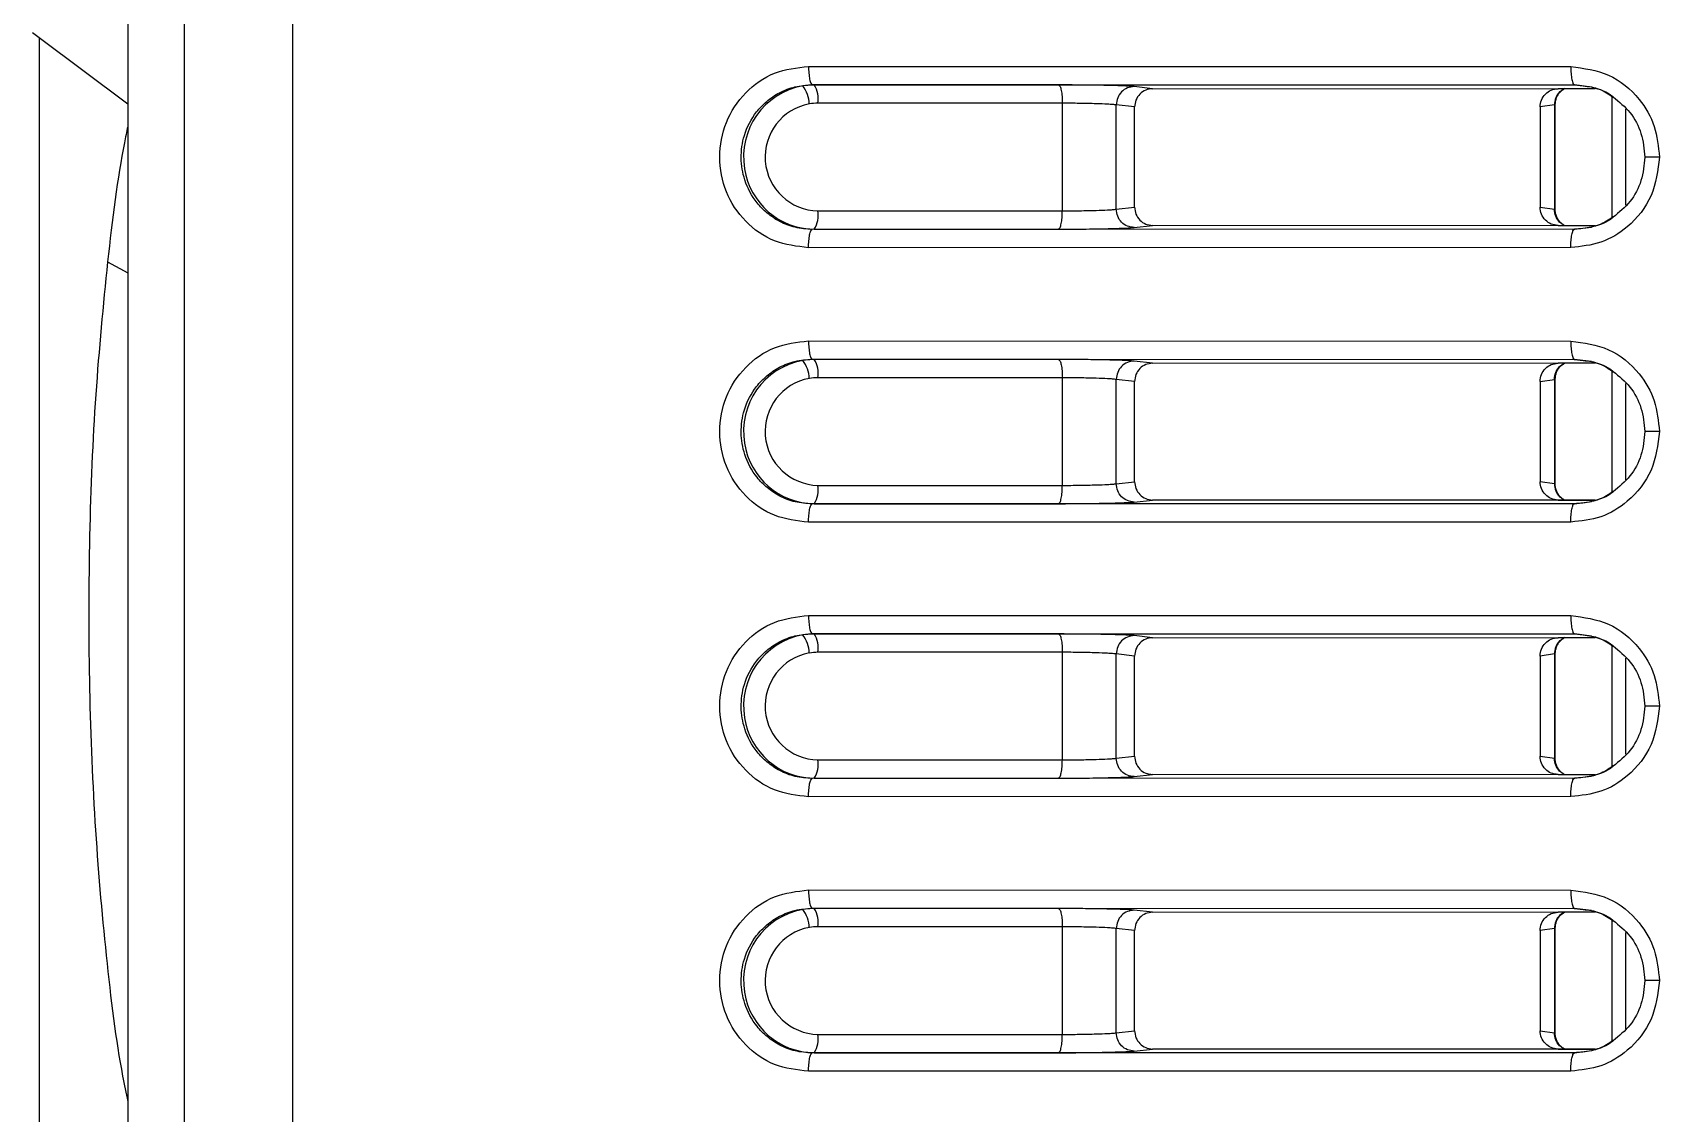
# Model space of a CAD drawing. Header units: millimetres. Extents: x 3916 to 10869, y 6515 to 11511.
# Drawn here: x 6059 to 6076.78, y 9520.54 to 9532.35 of the extents above; entities that cross this region are included whole.
import ezdxf

# ---------------------------------------------------------------- set-up
doc = ezdxf.new("R2010")
doc.units = ezdxf.units.MM
doc.header["$LTSCALE"] = 50

msp = doc.modelspace()

# ---------------------------------------------------------------- linework, layer by layer
at = {"color": 7, "linetype": 'Continuous', "lineweight": 25}
for p, q in [((6060.04, 9578.437), (6060.04, 9513.712)), ((6060.66, 9513.712), (6060.66, 9578.437)), ((6061.843, 9513.712), (6061.843, 9578.437)), ((6059, 9532.348), (6059.072, 9532.294)), ((6059.072, 9532.294), (6060.04, 9531.57)), ((6059.072, 9532.294), (6059.072, 9519.68)), ((6067.48, 9531.978), (6075.81, 9531.976)), ((6067.519, 9531.778), (6075.848, 9531.776)), ((6067.542, 9531.775), (6067.519, 9531.778)), ((6070.212, 9531.775), (6067.542, 9531.775)), ((6071.238, 9531.734), (6071.038, 9531.757)), ((6071.238, 9531.734), (6076.076, 9531.737)), ((6076.081, 9531.735), (6075.67, 9531.734)), ((6075.848, 9531.776), (6075.943, 9531.764)), ((6076.035, 9531.752), (6075.848, 9531.776)), ((6070.253, 9531.575), (6067.582, 9531.575)), ((6070.253, 9530.399), (6070.253, 9531.575)), ((6070.843, 9530.417), (6070.843, 9531.557)), ((6071.043, 9531.534), (6070.843, 9531.557)), ((6071.043, 9530.439), (6071.043, 9531.534)), ((6075.63, 9531.557), (6075.474, 9531.534)), ((6075.474, 9531.534), (6075.474, 9530.439)), ((6075.636, 9531.56), (6075.63, 9531.557)), ((6075.63, 9531.557), (6075.63, 9530.417)), ((6075.639, 9530.413), (6075.639, 9531.56)), ((6076.259, 9531.65), (6076.259, 9530.324)), ((6076.412, 9530.461), (6076.412, 9531.512)), ((6070.843, 9530.417), (6071.043, 9530.439)), ((6075.474, 9530.439), (6075.63, 9530.417)), ((6067.582, 9530.399), (6070.253, 9530.399)), ((6075.63, 9530.417), (6075.636, 9530.414)), ((6067.542, 9530.199), (6067.519, 9530.196)), ((6075.848, 9530.198), (6067.519, 9530.196)), ((6067.542, 9530.199), (6070.212, 9530.199)), ((6071.038, 9530.217), (6071.238, 9530.239)), ((6076.076, 9530.237), (6071.238, 9530.239)), ((6075.67, 9530.239), (6076.081, 9530.239)), ((6075.848, 9530.198), (6076.035, 9530.222)), ((6075.81, 9529.998), (6067.48, 9529.996)), ((6059.819, 9529.841), (6060.04, 9529.723)), ((6067.48, 9528.978), (6075.81, 9528.976)), ((6067.519, 9528.778), (6075.848, 9528.776)), ((6067.542, 9528.775), (6067.519, 9528.778)), ((6070.212, 9528.775), (6067.542, 9528.775)), ((6071.238, 9528.734), (6071.038, 9528.757)), ((6071.238, 9528.734), (6076.076, 9528.737)), ((6076.081, 9528.735), (6075.67, 9528.734)), ((6075.848, 9528.776), (6075.943, 9528.764)), ((6076.035, 9528.752), (6075.848, 9528.776)), ((6076.259, 9528.65), (6076.259, 9527.324)), ((6070.253, 9528.575), (6067.582, 9528.575)), ((6070.253, 9527.399), (6070.253, 9528.575)), ((6070.843, 9527.417), (6070.843, 9528.557)), ((6071.043, 9528.534), (6070.843, 9528.557)), ((6071.043, 9527.439), (6071.043, 9528.534)), ((6075.474, 9528.534), (6075.63, 9528.557)), ((6075.474, 9528.534), (6075.474, 9527.439)), ((6075.63, 9528.557), (6075.636, 9528.56)), ((6075.63, 9528.557), (6075.63, 9527.417)), ((6075.639, 9527.413), (6075.639, 9528.56)), ((6076.412, 9527.461), (6076.412, 9528.512)), ((6067.582, 9527.399), (6070.253, 9527.399)), ((6070.843, 9527.417), (6071.043, 9527.439)), ((6075.63, 9527.417), (6075.474, 9527.439)), ((6075.636, 9527.414), (6075.63, 9527.417)), ((6071.038, 9527.217), (6071.238, 9527.239)), ((6076.076, 9527.237), (6071.238, 9527.239)), ((6075.67, 9527.239), (6076.081, 9527.239)), ((6075.848, 9527.198), (6076.035, 9527.222)), ((6067.542, 9527.199), (6067.519, 9527.196)), ((6075.848, 9527.198), (6067.519, 9527.196)), ((6067.542, 9527.199), (6070.212, 9527.199)), ((6075.81, 9526.998), (6067.48, 9526.996)), ((6067.48, 9525.978), (6075.81, 9525.976)), ((6067.519, 9525.778), (6075.848, 9525.776)), ((6067.542, 9525.775), (6067.519, 9525.778)), ((6070.212, 9525.775), (6067.542, 9525.775)), ((6071.238, 9525.734), (6071.038, 9525.757)), ((6071.238, 9525.734), (6076.076, 9525.737)), ((6076.081, 9525.735), (6075.67, 9525.734)), ((6075.848, 9525.776), (6075.943, 9525.764)), ((6076.035, 9525.752), (6075.848, 9525.776)), ((6076.259, 9525.65), (6076.259, 9524.324)), ((6070.253, 9525.575), (6067.582, 9525.575)), ((6070.253, 9524.399), (6070.253, 9525.575)), ((6070.843, 9524.417), (6070.843, 9525.557)), ((6071.043, 9525.534), (6070.843, 9525.557)), ((6071.043, 9524.439), (6071.043, 9525.534)), ((6075.63, 9525.557), (6075.474, 9525.534)), ((6075.474, 9525.534), (6075.474, 9524.439)), ((6075.636, 9525.56), (6075.63, 9525.557)), ((6075.63, 9525.557), (6075.63, 9524.417)), ((6075.639, 9524.413), (6075.639, 9525.56)), ((6076.412, 9524.461), (6076.412, 9525.512)), ((6067.582, 9524.399), (6070.253, 9524.399)), ((6070.843, 9524.417), (6071.043, 9524.439)), ((6075.474, 9524.439), (6075.63, 9524.417)), ((6075.63, 9524.417), (6075.636, 9524.414)), ((6067.542, 9524.199), (6067.519, 9524.196)), ((6075.848, 9524.198), (6067.519, 9524.196)), ((6067.542, 9524.199), (6070.212, 9524.199)), ((6071.038, 9524.217), (6071.238, 9524.239)), ((6076.076, 9524.237), (6071.238, 9524.239)), ((6075.67, 9524.239), (6076.081, 9524.239)), ((6075.848, 9524.198), (6076.035, 9524.222)), ((6075.81, 9523.998), (6067.48, 9523.996)), ((6067.48, 9522.978), (6075.81, 9522.976)), ((6067.519, 9522.778), (6075.848, 9522.776)), ((6067.542, 9522.775), (6067.519, 9522.778)), ((6070.212, 9522.775), (6067.542, 9522.775)), ((6075.848, 9522.776), (6075.943, 9522.764)), ((6076.035, 9522.752), (6075.848, 9522.776)), ((6071.238, 9522.734), (6071.038, 9522.757)), ((6071.238, 9522.734), (6076.076, 9522.737)), ((6076.081, 9522.735), (6075.67, 9522.734)), ((6076.259, 9522.65), (6076.259, 9521.324)), ((6070.253, 9522.575), (6067.582, 9522.575)), ((6070.253, 9521.399), (6070.253, 9522.575)), ((6070.843, 9521.417), (6070.843, 9522.557)), ((6071.043, 9522.534), (6070.843, 9522.557)), ((6071.043, 9521.439), (6071.043, 9522.534)), ((6075.63, 9522.557), (6075.474, 9522.534)), ((6075.474, 9522.534), (6075.474, 9521.439)), ((6075.636, 9522.56), (6075.63, 9522.557)), ((6075.63, 9522.557), (6075.63, 9521.417)), ((6075.639, 9521.413), (6075.639, 9522.56)), ((6076.412, 9521.461), (6076.412, 9522.512)), ((6067.582, 9521.399), (6070.253, 9521.399)), ((6070.843, 9521.417), (6071.043, 9521.439)), ((6075.474, 9521.439), (6075.63, 9521.417)), ((6075.63, 9521.417), (6075.636, 9521.414)), ((6067.542, 9521.199), (6067.519, 9521.196)), ((6075.848, 9521.198), (6067.519, 9521.196)), ((6067.542, 9521.199), (6070.212, 9521.199)), ((6071.038, 9521.217), (6071.238, 9521.239)), ((6076.076, 9521.237), (6071.238, 9521.239)), ((6075.67, 9521.239), (6076.081, 9521.239)), ((6075.848, 9521.198), (6076.035, 9521.222)), ((6075.81, 9520.998), (6067.48, 9520.996))]:
    msp.add_line(p, q, dxfattribs=at)
for centre, radius, start, end in [((6067.556, 9530.991), 0.786, 100.2937, 189.6618), ((6067.542, 9531.021), 0.754, 90.0012, 99.626), ((6067.165, 9531.56), 0.323, 1.2267, 39.1349), ((6067.296, 9531.621), 0.29, 350.8284, 32.071), ((6067.594, 9530.988), 0.589, 100.3401, 268.8727), ((6067.582, 9531.012), 0.563, 90.0012, 99.626), ((6067.548, 9530.975), 0.776, 188.5968, 269.4953), ((6067.296, 9530.353), 0.29, 327.929, 9.1716), ((6067.556, 9527.991), 0.786, 100.2937, 189.6618), ((6067.542, 9528.021), 0.754, 90.0012, 99.626), ((6067.165, 9528.56), 0.323, 1.2267, 39.1349), ((6067.296, 9528.621), 0.29, 350.8284, 32.071), ((6067.594, 9527.988), 0.589, 100.3401, 268.8727), ((6067.582, 9528.012), 0.563, 90.0012, 99.626), ((6067.548, 9527.975), 0.776, 188.5968, 269.4953), ((6067.296, 9527.353), 0.29, 327.929, 9.1716), ((6067.556, 9524.991), 0.786, 100.2937, 189.6618), ((6067.542, 9525.021), 0.754, 90.0012, 99.626), ((6067.165, 9525.56), 0.323, 1.2267, 39.1349), ((6067.296, 9525.621), 0.29, 350.8284, 32.071), ((6067.594, 9524.988), 0.589, 100.3401, 268.8727), ((6067.582, 9525.012), 0.563, 90.0012, 99.626), ((6067.548, 9524.975), 0.776, 188.5968, 269.4953), ((6067.296, 9524.353), 0.29, 327.929, 9.1716), ((6067.542, 9522.021), 0.754, 90.0012, 99.626), ((6067.296, 9522.621), 0.29, 350.8284, 32.071), ((6067.556, 9521.991), 0.786, 100.2937, 189.6618), ((6067.165, 9522.56), 0.323, 1.2267, 39.1349), ((6067.594, 9521.988), 0.589, 100.3401, 268.8727), ((6067.582, 9522.012), 0.563, 90.0012, 99.626), ((6067.548, 9521.975), 0.776, 188.5968, 269.4953), ((6067.296, 9521.353), 0.29, 327.929, 9.1716)]:
    msp.add_arc(centre, radius, start, end, dxfattribs=at)
for points, knots in [([(6067.48, 9529.996), (6067.353, 9530.011), (6067.099, 9530.041), (6066.775, 9530.27), (6066.559, 9530.598), (6066.484, 9530.987), (6066.559, 9531.376), (6066.775, 9531.704), (6067.099, 9531.933), (6067.353, 9531.963), (6067.48, 9531.978)], [0, 0, 0, 0, 0.125054, 0.250045, 0.375039, 0.500033, 0.625026, 0.750018, 0.875009, 1, 1, 1, 1]), ([(6075.81, 9531.976), (6075.952, 9531.957), (6076.236, 9531.92), (6076.554, 9531.655), (6076.744, 9531.329), (6076.767, 9531.101), (6076.778, 9530.987)], [0, 0, 0, 0, 0.2796327, 0.5592479, 0.7796227, 1, 1, 1, 1]), ([(6067.519, 9530.196), (6067.456, 9530.201), (6067.334, 9530.209), (6067.167, 9530.275), (6067.027, 9530.368), (6066.884, 9530.514), (6066.774, 9530.719), (6066.731, 9530.978), (6066.768, 9531.241), (6066.878, 9531.452), (6067.022, 9531.602), (6067.164, 9531.697), (6067.333, 9531.764), (6067.456, 9531.773), (6067.519, 9531.778)], [0, 0, 0, 0, 0.077175, 0.150034, 0.218572, 0.282785, 0.397749, 0.495555, 0.596373, 0.71381, 0.779074, 0.84853, 0.922174, 1, 1, 1, 1]), ([(6071.038, 9531.757), (6071.002, 9531.76), (6070.93, 9531.765), (6070.7, 9531.771), (6070.45, 9531.774), (6070.291, 9531.775), (6070.212, 9531.775)], [0, 0, 0, 0, 0.280479, 0.559642, 0.779739, 1, 1, 1, 1]), ([(6071.238, 9531.734), (6071.213, 9531.731), (6071.162, 9531.725), (6071.097, 9531.679), (6071.052, 9531.613), (6071.046, 9531.56), (6071.043, 9531.534)], [0, 0, 0, 0, 0.250995, 0.500158, 0.751744, 1, 1, 1, 1]), ([(6075.474, 9531.534), (6075.477, 9531.56), (6075.482, 9531.613), (6075.528, 9531.679), (6075.593, 9531.725), (6075.644, 9531.731), (6075.67, 9531.734)], [0, 0, 0, 0, 0.248257, 0.499844, 0.749006, 1, 1, 1, 1]), ([(6075.74, 9531.735), (6075.722, 9531.724), (6075.68, 9531.7), (6075.639, 9531.635), (6075.633, 9531.583), (6075.63, 9531.557)], [0, 0, 0, 0, 0.294762, 0.647381, 1, 1, 1, 1]), ([(6075.639, 9531.56), (6075.641, 9531.586), (6075.646, 9531.625), (6075.67, 9531.67), (6075.699, 9531.707), (6075.725, 9531.724), (6075.741, 9531.735)], [0, 0, 0, 0, 0.342501, 0.510416, 0.676895, 1, 1, 1, 1]), ([(6075.943, 9531.764), (6075.974, 9531.761), (6076.063, 9531.753), (6076.177, 9531.709), (6076.249, 9531.658), (6076.272, 9531.641)], [0, 0, 0, 0, 0.259769, 0.758559, 1, 1, 1, 1]), ([(6076.039, 9531.751), (6076.123, 9531.728), (6076.208, 9531.705), (6076.271, 9531.646), (6076.272, 9531.645)], [0, 0, 0, 0, 0.984493, 1, 1, 1, 1]), ([(6070.843, 9531.557), (6070.831, 9531.558), (6070.809, 9531.561), (6070.737, 9531.565), (6070.62, 9531.57), (6070.444, 9531.574), (6070.315, 9531.575), (6070.253, 9531.575)], [0, 0, 0, 0, 0.152536, 0.286985, 0.500797, 0.757323, 1, 1, 1, 1]), ([(6076.272, 9531.645), (6076.337, 9531.591), (6076.468, 9531.483), (6076.593, 9531.248), (6076.61, 9531.074), (6076.619, 9530.987)], [0, 0, 0, 0, 0.328848, 0.663785, 1, 1, 1, 1]), ([(6060.04, 9531.319), (6060.028, 9531.261), (6059.936, 9530.84), (6059.873, 9530.303), (6059.819, 9529.841)], [0, 0, 0, 0, 0.137656, 1, 1, 1, 1]), ([(6076.778, 9530.987), (6076.76, 9530.842), (6076.723, 9530.552), (6076.464, 9530.227), (6076.145, 9530.033), (6075.921, 9530.01), (6075.81, 9529.998)], [0, 0, 0, 0, 0.279628, 0.559243, 0.779619, 1, 1, 1, 1]), ([(6076.619, 9530.987), (6076.61, 9530.9), (6076.593, 9530.726), (6076.468, 9530.491), (6076.337, 9530.383), (6076.272, 9530.329)], [0, 0, 0, 0, 0.3362132, 0.6711454, 1, 1, 1, 1]), ([(6076.778, 9530.987), (6076.75, 9530.987), (6076.695, 9530.987), (6076.643, 9530.987), (6076.62, 9530.987), (6076.621, 9530.987), (6076.621, 9530.987)], [0, 0, 0, 0, 0.33718, 0.674398, 0.940134, 1, 1, 1, 1]), ([(6071.043, 9530.439), (6071.046, 9530.413), (6071.052, 9530.361), (6071.097, 9530.295), (6071.162, 9530.249), (6071.213, 9530.242), (6071.238, 9530.239)], [0, 0, 0, 0, 0.248257, 0.499844, 0.749006, 1, 1, 1, 1]), ([(6075.67, 9530.239), (6075.644, 9530.242), (6075.593, 9530.249), (6075.528, 9530.295), (6075.482, 9530.361), (6075.477, 9530.413), (6075.474, 9530.439)], [0, 0, 0, 0, 0.250995, 0.500158, 0.751744, 1, 1, 1, 1]), ([(6070.253, 9530.399), (6070.315, 9530.399), (6070.444, 9530.4), (6070.62, 9530.404), (6070.737, 9530.408), (6070.809, 9530.413), (6070.831, 9530.415), (6070.843, 9530.417)], [0, 0, 0, 0, 0.242656, 0.499203, 0.712981, 0.847438, 1, 1, 1, 1]), ([(6075.74, 9530.239), (6075.722, 9530.25), (6075.68, 9530.274), (6075.639, 9530.339), (6075.633, 9530.391), (6075.63, 9530.417)], [0, 0, 0, 0, 0.294762, 0.647381, 1, 1, 1, 1]), ([(6075.742, 9530.239), (6075.737, 9530.242), (6075.724, 9530.249), (6075.7, 9530.268), (6075.674, 9530.297), (6075.655, 9530.332), (6075.641, 9530.371), (6075.639, 9530.399), (6075.639, 9530.414)], [0, 0, 0, 0, 0.1027622, 0.2725034, 0.4453835, 0.6250095, 0.8107591, 1, 1, 1, 1]), ([(6076.272, 9530.333), (6076.249, 9530.316), (6076.177, 9530.265), (6076.032, 9530.212), (6075.911, 9530.203), (6075.848, 9530.198)], [0, 0, 0, 0, 0.190363, 0.583755, 1, 1, 1, 1]), ([(6076.272, 9530.329), (6076.271, 9530.328), (6076.208, 9530.269), (6076.123, 9530.246), (6076.039, 9530.223)], [0, 0, 0, 0, 0.015451, 1, 1, 1, 1]), ([(6070.212, 9530.199), (6070.314, 9530.199), (6070.517, 9530.2), (6070.778, 9530.205), (6070.96, 9530.211), (6071.012, 9530.215), (6071.038, 9530.217)], [0, 0, 0, 0, 0.280483, 0.559648, 0.779743, 1, 1, 1, 1]), ([(6059.819, 9529.841), (6059.772, 9529.365), (6059.678, 9528.413), (6059.613, 9526.851), (6059.61, 9525.269), (6059.671, 9523.706), (6059.797, 9522.249), (6059.924, 9521.218), (6060.021, 9520.758), (6060.04, 9520.667)], [0, 0, 0, 0, 0.16008, 0.32016, 0.48024, 0.64032, 0.8004, 0.96048, 1, 1, 1, 1]), ([(6067.48, 9526.996), (6067.353, 9527.011), (6067.099, 9527.041), (6066.775, 9527.27), (6066.559, 9527.598), (6066.484, 9527.987), (6066.559, 9528.376), (6066.775, 9528.704), (6067.099, 9528.933), (6067.353, 9528.963), (6067.48, 9528.978)], [0, 0, 0, 0, 0.125054, 0.250045, 0.375039, 0.500033, 0.625026, 0.750018, 0.875009, 1, 1, 1, 1]), ([(6075.81, 9528.976), (6075.952, 9528.957), (6076.236, 9528.92), (6076.554, 9528.655), (6076.744, 9528.329), (6076.767, 9528.101), (6076.778, 9527.987)], [0, 0, 0, 0, 0.279633, 0.559248, 0.779623, 1, 1, 1, 1]), ([(6067.519, 9527.196), (6067.456, 9527.201), (6067.334, 9527.209), (6067.167, 9527.275), (6067.027, 9527.368), (6066.884, 9527.514), (6066.774, 9527.719), (6066.731, 9527.978), (6066.768, 9528.241), (6066.878, 9528.452), (6067.022, 9528.602), (6067.164, 9528.697), (6067.333, 9528.764), (6067.456, 9528.773), (6067.519, 9528.778)], [0, 0, 0, 0, 0.077175, 0.150034, 0.218572, 0.282785, 0.397749, 0.495555, 0.596373, 0.71381, 0.779074, 0.84853, 0.922174, 1, 1, 1, 1]), ([(6071.038, 9528.757), (6071.002, 9528.76), (6070.93, 9528.765), (6070.7, 9528.771), (6070.45, 9528.774), (6070.291, 9528.775), (6070.212, 9528.775)], [0, 0, 0, 0, 0.280479, 0.559642, 0.779739, 1, 1, 1, 1]), ([(6071.238, 9528.734), (6071.213, 9528.731), (6071.162, 9528.725), (6071.097, 9528.679), (6071.052, 9528.613), (6071.046, 9528.56), (6071.043, 9528.534)], [0, 0, 0, 0, 0.250995, 0.500158, 0.751744, 1, 1, 1, 1]), ([(6075.474, 9528.534), (6075.477, 9528.56), (6075.482, 9528.613), (6075.528, 9528.679), (6075.593, 9528.725), (6075.644, 9528.731), (6075.67, 9528.734)], [0, 0, 0, 0, 0.2482573, 0.4998444, 0.749006, 1, 1, 1, 1]), ([(6075.63, 9528.557), (6075.633, 9528.583), (6075.639, 9528.635), (6075.68, 9528.7), (6075.722, 9528.724), (6075.74, 9528.735)], [0, 0, 0, 0, 0.352619, 0.705238, 1, 1, 1, 1]), ([(6075.639, 9528.56), (6075.641, 9528.586), (6075.646, 9528.625), (6075.67, 9528.67), (6075.699, 9528.707), (6075.725, 9528.724), (6075.741, 9528.735)], [0, 0, 0, 0, 0.3425, 0.510415, 0.676894, 1, 1, 1, 1]), ([(6075.943, 9528.764), (6075.974, 9528.761), (6076.063, 9528.753), (6076.177, 9528.709), (6076.249, 9528.658), (6076.272, 9528.641)], [0, 0, 0, 0, 0.259769, 0.758559, 1, 1, 1, 1]), ([(6076.039, 9528.751), (6076.123, 9528.728), (6076.208, 9528.705), (6076.271, 9528.646), (6076.272, 9528.645)], [0, 0, 0, 0, 0.984493, 1, 1, 1, 1]), ([(6076.272, 9528.645), (6076.337, 9528.591), (6076.468, 9528.483), (6076.593, 9528.248), (6076.61, 9528.074), (6076.619, 9527.987)], [0, 0, 0, 0, 0.328848, 0.663785, 1, 1, 1, 1]), ([(6070.843, 9528.557), (6070.831, 9528.558), (6070.809, 9528.561), (6070.737, 9528.565), (6070.62, 9528.57), (6070.444, 9528.574), (6070.315, 9528.575), (6070.253, 9528.575)], [0, 0, 0, 0, 0.1525361, 0.2869848, 0.5007968, 0.7573235, 1, 1, 1, 1]), ([(6076.778, 9527.987), (6076.76, 9527.842), (6076.723, 9527.552), (6076.464, 9527.227), (6076.145, 9527.033), (6075.921, 9527.01), (6075.81, 9526.998)], [0, 0, 0, 0, 0.279628, 0.559243, 0.779619, 1, 1, 1, 1]), ([(6076.619, 9527.987), (6076.61, 9527.9), (6076.593, 9527.726), (6076.468, 9527.491), (6076.337, 9527.383), (6076.272, 9527.329)], [0, 0, 0, 0, 0.336213, 0.671145, 1, 1, 1, 1]), ([(6076.778, 9527.987), (6076.75, 9527.987), (6076.695, 9527.987), (6076.643, 9527.987), (6076.62, 9527.987), (6076.621, 9527.987), (6076.621, 9527.987)], [0, 0, 0, 0, 0.33718, 0.674398, 0.940134, 1, 1, 1, 1]), ([(6070.253, 9527.399), (6070.315, 9527.399), (6070.444, 9527.4), (6070.62, 9527.404), (6070.737, 9527.408), (6070.809, 9527.413), (6070.831, 9527.415), (6070.843, 9527.417)], [0, 0, 0, 0, 0.2426561, 0.4992033, 0.7129812, 0.8474384, 1, 1, 1, 1]), ([(6071.043, 9527.439), (6071.046, 9527.413), (6071.052, 9527.361), (6071.097, 9527.295), (6071.162, 9527.249), (6071.213, 9527.242), (6071.238, 9527.239)], [0, 0, 0, 0, 0.248257, 0.499844, 0.749006, 1, 1, 1, 1]), ([(6075.67, 9527.239), (6075.644, 9527.242), (6075.593, 9527.249), (6075.528, 9527.295), (6075.482, 9527.361), (6075.477, 9527.413), (6075.474, 9527.439)], [0, 0, 0, 0, 0.250995, 0.500158, 0.751744, 1, 1, 1, 1]), ([(6075.63, 9527.417), (6075.633, 9527.391), (6075.639, 9527.339), (6075.68, 9527.274), (6075.722, 9527.25), (6075.74, 9527.239)], [0, 0, 0, 0, 0.352619, 0.705238, 1, 1, 1, 1]), ([(6075.742, 9527.239), (6075.737, 9527.242), (6075.724, 9527.249), (6075.7, 9527.268), (6075.674, 9527.297), (6075.655, 9527.332), (6075.641, 9527.371), (6075.639, 9527.399), (6075.639, 9527.414)], [0, 0, 0, 0, 0.1027601, 0.2725011, 0.4453815, 0.625008, 0.8107583, 1, 1, 1, 1]), ([(6076.272, 9527.333), (6076.249, 9527.316), (6076.177, 9527.265), (6076.032, 9527.212), (6075.911, 9527.203), (6075.848, 9527.198)], [0, 0, 0, 0, 0.190363, 0.583755, 1, 1, 1, 1]), ([(6076.272, 9527.329), (6076.271, 9527.328), (6076.208, 9527.269), (6076.123, 9527.246), (6076.039, 9527.223)], [0, 0, 0, 0, 0.015451, 1, 1, 1, 1]), ([(6070.212, 9527.199), (6070.314, 9527.199), (6070.517, 9527.2), (6070.778, 9527.205), (6070.96, 9527.211), (6071.012, 9527.215), (6071.038, 9527.217)], [0, 0, 0, 0, 0.2804826, 0.5596475, 0.779743, 1, 1, 1, 1]), ([(6067.48, 9523.996), (6067.353, 9524.011), (6067.099, 9524.041), (6066.775, 9524.27), (6066.559, 9524.598), (6066.484, 9524.987), (6066.559, 9525.376), (6066.775, 9525.704), (6067.099, 9525.933), (6067.353, 9525.963), (6067.48, 9525.978)], [0, 0, 0, 0, 0.125054, 0.2500451, 0.3750387, 0.5000328, 0.625026, 0.7500177, 0.8750088, 1, 1, 1, 1]), ([(6075.81, 9525.976), (6075.952, 9525.957), (6076.236, 9525.92), (6076.554, 9525.655), (6076.744, 9525.329), (6076.767, 9525.101), (6076.778, 9524.987)], [0, 0, 0, 0, 0.2796327, 0.5592479, 0.7796227, 1, 1, 1, 1]), ([(6067.519, 9524.196), (6067.456, 9524.201), (6067.334, 9524.209), (6067.167, 9524.275), (6067.027, 9524.368), (6066.884, 9524.514), (6066.774, 9524.719), (6066.731, 9524.978), (6066.768, 9525.241), (6066.878, 9525.452), (6067.022, 9525.602), (6067.164, 9525.697), (6067.333, 9525.764), (6067.456, 9525.773), (6067.519, 9525.778)], [0, 0, 0, 0, 0.0771751, 0.1500339, 0.2185718, 0.2827847, 0.397749, 0.4955545, 0.5963726, 0.7138099, 0.7790744, 0.8485303, 0.9221736, 1, 1, 1, 1]), ([(6071.038, 9525.757), (6071.002, 9525.76), (6070.93, 9525.765), (6070.7, 9525.771), (6070.45, 9525.774), (6070.291, 9525.775), (6070.212, 9525.775)], [0, 0, 0, 0, 0.280479, 0.559642, 0.779739, 1, 1, 1, 1]), ([(6071.238, 9525.734), (6071.213, 9525.731), (6071.162, 9525.725), (6071.097, 9525.679), (6071.052, 9525.613), (6071.046, 9525.56), (6071.043, 9525.534)], [0, 0, 0, 0, 0.250995, 0.500158, 0.751744, 1, 1, 1, 1]), ([(6075.474, 9525.534), (6075.477, 9525.56), (6075.482, 9525.613), (6075.528, 9525.679), (6075.593, 9525.725), (6075.644, 9525.731), (6075.67, 9525.734)], [0, 0, 0, 0, 0.248257, 0.499844, 0.749006, 1, 1, 1, 1]), ([(6075.74, 9525.735), (6075.722, 9525.724), (6075.68, 9525.7), (6075.639, 9525.635), (6075.633, 9525.583), (6075.63, 9525.557)], [0, 0, 0, 0, 0.294762, 0.647381, 1, 1, 1, 1]), ([(6075.639, 9525.56), (6075.641, 9525.586), (6075.646, 9525.625), (6075.67, 9525.67), (6075.699, 9525.707), (6075.725, 9525.724), (6075.741, 9525.735)], [0, 0, 0, 0, 0.342501, 0.510416, 0.676895, 1, 1, 1, 1]), ([(6075.943, 9525.764), (6075.974, 9525.761), (6076.063, 9525.753), (6076.177, 9525.709), (6076.249, 9525.658), (6076.272, 9525.641)], [0, 0, 0, 0, 0.2597693, 0.7585594, 1, 1, 1, 1]), ([(6076.039, 9525.751), (6076.123, 9525.728), (6076.208, 9525.705), (6076.271, 9525.646), (6076.272, 9525.645)], [0, 0, 0, 0, 0.984493, 1, 1, 1, 1]), ([(6076.272, 9525.645), (6076.337, 9525.591), (6076.468, 9525.483), (6076.593, 9525.248), (6076.61, 9525.074), (6076.619, 9524.987)], [0, 0, 0, 0, 0.328848, 0.663785, 1, 1, 1, 1]), ([(6070.843, 9525.557), (6070.831, 9525.558), (6070.809, 9525.561), (6070.737, 9525.565), (6070.62, 9525.57), (6070.444, 9525.574), (6070.315, 9525.575), (6070.253, 9525.575)], [0, 0, 0, 0, 0.152536, 0.286985, 0.500797, 0.757323, 1, 1, 1, 1]), ([(6076.778, 9524.987), (6076.76, 9524.842), (6076.723, 9524.552), (6076.464, 9524.227), (6076.145, 9524.033), (6075.921, 9524.01), (6075.81, 9523.998)], [0, 0, 0, 0, 0.279628, 0.559243, 0.779619, 1, 1, 1, 1]), ([(6076.619, 9524.987), (6076.61, 9524.9), (6076.593, 9524.726), (6076.468, 9524.491), (6076.337, 9524.383), (6076.272, 9524.329)], [0, 0, 0, 0, 0.3362132, 0.6711454, 1, 1, 1, 1]), ([(6076.778, 9524.987), (6076.75, 9524.987), (6076.695, 9524.987), (6076.643, 9524.987), (6076.62, 9524.987), (6076.621, 9524.987), (6076.621, 9524.987)], [0, 0, 0, 0, 0.33718, 0.674398, 0.940134, 1, 1, 1, 1]), ([(6070.253, 9524.399), (6070.315, 9524.399), (6070.444, 9524.4), (6070.62, 9524.404), (6070.737, 9524.408), (6070.809, 9524.413), (6070.831, 9524.415), (6070.843, 9524.417)], [0, 0, 0, 0, 0.242656, 0.499203, 0.712981, 0.847438, 1, 1, 1, 1]), ([(6071.043, 9524.439), (6071.046, 9524.413), (6071.052, 9524.361), (6071.097, 9524.295), (6071.162, 9524.249), (6071.213, 9524.242), (6071.238, 9524.239)], [0, 0, 0, 0, 0.2482572, 0.4998443, 0.749006, 1, 1, 1, 1]), ([(6075.67, 9524.239), (6075.644, 9524.242), (6075.593, 9524.249), (6075.528, 9524.295), (6075.482, 9524.361), (6075.477, 9524.413), (6075.474, 9524.439)], [0, 0, 0, 0, 0.2509953, 0.500158, 0.7517438, 1, 1, 1, 1]), ([(6075.74, 9524.239), (6075.722, 9524.25), (6075.68, 9524.274), (6075.639, 9524.339), (6075.633, 9524.391), (6075.63, 9524.417)], [0, 0, 0, 0, 0.294762, 0.647381, 1, 1, 1, 1]), ([(6075.742, 9524.239), (6075.737, 9524.242), (6075.724, 9524.249), (6075.7, 9524.268), (6075.674, 9524.297), (6075.655, 9524.332), (6075.641, 9524.371), (6075.639, 9524.399), (6075.639, 9524.414)], [0, 0, 0, 0, 0.102762, 0.272503, 0.445384, 0.62501, 0.810759, 1, 1, 1, 1]), ([(6070.212, 9524.199), (6070.314, 9524.199), (6070.517, 9524.2), (6070.778, 9524.205), (6070.96, 9524.211), (6071.012, 9524.215), (6071.038, 9524.217)], [0, 0, 0, 0, 0.280483, 0.559648, 0.779743, 1, 1, 1, 1]), ([(6076.272, 9524.333), (6076.249, 9524.316), (6076.177, 9524.265), (6076.032, 9524.212), (6075.911, 9524.203), (6075.848, 9524.198)], [0, 0, 0, 0, 0.190363, 0.583755, 1, 1, 1, 1]), ([(6076.272, 9524.329), (6076.271, 9524.328), (6076.208, 9524.269), (6076.123, 9524.246), (6076.039, 9524.223)], [0, 0, 0, 0, 0.015451, 1, 1, 1, 1]), ([(6067.48, 9520.996), (6067.353, 9521.011), (6067.099, 9521.041), (6066.775, 9521.27), (6066.559, 9521.598), (6066.484, 9521.987), (6066.559, 9522.376), (6066.775, 9522.704), (6067.099, 9522.933), (6067.353, 9522.963), (6067.48, 9522.978)], [0, 0, 0, 0, 0.125054, 0.250045, 0.375039, 0.500033, 0.625026, 0.750018, 0.875009, 1, 1, 1, 1]), ([(6075.81, 9522.976), (6075.952, 9522.957), (6076.236, 9522.92), (6076.554, 9522.655), (6076.744, 9522.329), (6076.767, 9522.101), (6076.778, 9521.987)], [0, 0, 0, 0, 0.279633, 0.559248, 0.779623, 1, 1, 1, 1]), ([(6067.519, 9521.196), (6067.456, 9521.201), (6067.334, 9521.209), (6067.167, 9521.275), (6067.027, 9521.368), (6066.884, 9521.514), (6066.774, 9521.719), (6066.731, 9521.978), (6066.768, 9522.241), (6066.878, 9522.452), (6067.022, 9522.602), (6067.164, 9522.697), (6067.333, 9522.764), (6067.456, 9522.773), (6067.519, 9522.778)], [0, 0, 0, 0, 0.077175, 0.150034, 0.218572, 0.282785, 0.397749, 0.495555, 0.596373, 0.71381, 0.779074, 0.84853, 0.922174, 1, 1, 1, 1]), ([(6071.038, 9522.757), (6071.002, 9522.76), (6070.93, 9522.765), (6070.7, 9522.771), (6070.45, 9522.774), (6070.291, 9522.775), (6070.212, 9522.775)], [0, 0, 0, 0, 0.280479, 0.559642, 0.779739, 1, 1, 1, 1]), ([(6071.238, 9522.734), (6071.213, 9522.731), (6071.162, 9522.725), (6071.097, 9522.679), (6071.052, 9522.613), (6071.046, 9522.56), (6071.043, 9522.534)], [0, 0, 0, 0, 0.250995, 0.500158, 0.751744, 1, 1, 1, 1]), ([(6075.474, 9522.534), (6075.477, 9522.56), (6075.482, 9522.613), (6075.528, 9522.679), (6075.593, 9522.725), (6075.644, 9522.731), (6075.67, 9522.734)], [0, 0, 0, 0, 0.248257, 0.499844, 0.749006, 1, 1, 1, 1]), ([(6075.74, 9522.735), (6075.722, 9522.724), (6075.68, 9522.7), (6075.639, 9522.635), (6075.633, 9522.583), (6075.63, 9522.557)], [0, 0, 0, 0, 0.294762, 0.647381, 1, 1, 1, 1]), ([(6075.639, 9522.56), (6075.641, 9522.586), (6075.646, 9522.625), (6075.67, 9522.67), (6075.699, 9522.707), (6075.725, 9522.724), (6075.741, 9522.735)], [0, 0, 0, 0, 0.342501, 0.510416, 0.676895, 1, 1, 1, 1]), ([(6075.943, 9522.764), (6075.974, 9522.761), (6076.063, 9522.753), (6076.177, 9522.709), (6076.249, 9522.658), (6076.272, 9522.641)], [0, 0, 0, 0, 0.259769, 0.758559, 1, 1, 1, 1]), ([(6076.039, 9522.751), (6076.123, 9522.728), (6076.208, 9522.705), (6076.271, 9522.646), (6076.272, 9522.645)], [0, 0, 0, 0, 0.984493, 1, 1, 1, 1]), ([(6076.272, 9522.645), (6076.337, 9522.591), (6076.468, 9522.483), (6076.593, 9522.248), (6076.61, 9522.074), (6076.619, 9521.987)], [0, 0, 0, 0, 0.328848, 0.663785, 1, 1, 1, 1]), ([(6070.843, 9522.557), (6070.831, 9522.558), (6070.809, 9522.561), (6070.737, 9522.565), (6070.62, 9522.57), (6070.444, 9522.574), (6070.315, 9522.575), (6070.253, 9522.575)], [0, 0, 0, 0, 0.152536, 0.286985, 0.500797, 0.757323, 1, 1, 1, 1]), ([(6076.778, 9521.987), (6076.76, 9521.842), (6076.723, 9521.552), (6076.464, 9521.227), (6076.145, 9521.033), (6075.921, 9521.01), (6075.81, 9520.998)], [0, 0, 0, 0, 0.279628, 0.559243, 0.779619, 1, 1, 1, 1]), ([(6076.619, 9521.987), (6076.61, 9521.9), (6076.593, 9521.726), (6076.468, 9521.491), (6076.337, 9521.383), (6076.272, 9521.329)], [0, 0, 0, 0, 0.3362132, 0.6711454, 1, 1, 1, 1]), ([(6076.778, 9521.987), (6076.75, 9521.987), (6076.695, 9521.987), (6076.643, 9521.987), (6076.62, 9521.987), (6076.621, 9521.987), (6076.621, 9521.987)], [0, 0, 0, 0, 0.33718, 0.674398, 0.940134, 1, 1, 1, 1]), ([(6070.253, 9521.399), (6070.315, 9521.399), (6070.444, 9521.4), (6070.62, 9521.404), (6070.737, 9521.408), (6070.809, 9521.413), (6070.831, 9521.415), (6070.843, 9521.417)], [0, 0, 0, 0, 0.242656, 0.499203, 0.712981, 0.847438, 1, 1, 1, 1]), ([(6071.043, 9521.439), (6071.046, 9521.413), (6071.052, 9521.361), (6071.097, 9521.295), (6071.162, 9521.249), (6071.213, 9521.242), (6071.238, 9521.239)], [0, 0, 0, 0, 0.248257, 0.499844, 0.749006, 1, 1, 1, 1]), ([(6075.67, 9521.239), (6075.644, 9521.242), (6075.593, 9521.249), (6075.528, 9521.295), (6075.482, 9521.361), (6075.477, 9521.413), (6075.474, 9521.439)], [0, 0, 0, 0, 0.250995, 0.500158, 0.751744, 1, 1, 1, 1]), ([(6075.74, 9521.239), (6075.722, 9521.25), (6075.68, 9521.274), (6075.639, 9521.339), (6075.633, 9521.391), (6075.63, 9521.417)], [0, 0, 0, 0, 0.294762, 0.647381, 1, 1, 1, 1]), ([(6075.742, 9521.239), (6075.737, 9521.242), (6075.724, 9521.249), (6075.7, 9521.268), (6075.674, 9521.297), (6075.655, 9521.332), (6075.641, 9521.371), (6075.639, 9521.399), (6075.639, 9521.414)], [0, 0, 0, 0, 0.102762, 0.272503, 0.445384, 0.62501, 0.810759, 1, 1, 1, 1]), ([(6070.212, 9521.199), (6070.314, 9521.199), (6070.517, 9521.2), (6070.778, 9521.205), (6070.96, 9521.211), (6071.012, 9521.215), (6071.038, 9521.217)], [0, 0, 0, 0, 0.280483, 0.559648, 0.779743, 1, 1, 1, 1]), ([(6076.272, 9521.333), (6076.249, 9521.316), (6076.177, 9521.265), (6076.032, 9521.212), (6075.911, 9521.203), (6075.848, 9521.198)], [0, 0, 0, 0, 0.190363, 0.583755, 1, 1, 1, 1]), ([(6076.272, 9521.329), (6076.271, 9521.328), (6076.208, 9521.269), (6076.123, 9521.246), (6076.039, 9521.223)], [0, 0, 0, 0, 0.015451, 1, 1, 1, 1])]:
    msp.add_open_spline(points, degree=3, knots=knots, dxfattribs=at)
for points in [[(6067.48, 9531.978), (6067.48, 9531.952), (6067.482, 9531.9), (6067.491, 9531.835), (6067.503, 9531.788), (6067.514, 9531.781), (6067.519, 9531.778)], [(6075.81, 9531.976), (6075.81, 9531.95), (6075.811, 9531.898), (6075.82, 9531.833), (6075.833, 9531.786), (6075.843, 9531.779), (6075.848, 9531.776)], [(6070.212, 9531.775), (6070.217, 9531.771), (6070.228, 9531.764), (6070.242, 9531.718), (6070.251, 9531.652), (6070.252, 9531.601), (6070.253, 9531.575)], [(6071.038, 9531.757), (6071.013, 9531.754), (6070.962, 9531.748), (6070.897, 9531.702), (6070.852, 9531.636), (6070.846, 9531.583), (6070.843, 9531.557)], [(6070.212, 9530.199), (6070.217, 9530.203), (6070.228, 9530.21), (6070.242, 9530.256), (6070.251, 9530.322), (6070.252, 9530.373), (6070.253, 9530.399)], [(6071.038, 9530.217), (6071.013, 9530.22), (6070.962, 9530.226), (6070.897, 9530.272), (6070.852, 9530.338), (6070.846, 9530.391), (6070.843, 9530.417)], [(6067.48, 9529.996), (6067.48, 9530.022), (6067.482, 9530.074), (6067.491, 9530.139), (6067.503, 9530.185), (6067.514, 9530.193), (6067.519, 9530.196)], [(6075.81, 9529.998), (6075.81, 9530.024), (6075.811, 9530.076), (6075.82, 9530.141), (6075.833, 9530.187), (6075.843, 9530.195), (6075.848, 9530.198)], [(6067.48, 9528.978), (6067.48, 9528.952), (6067.482, 9528.9), (6067.491, 9528.835), (6067.503, 9528.788), (6067.514, 9528.781), (6067.519, 9528.778)], [(6075.81, 9528.976), (6075.81, 9528.95), (6075.811, 9528.898), (6075.82, 9528.833), (6075.833, 9528.786), (6075.843, 9528.779), (6075.848, 9528.776)], [(6070.212, 9528.775), (6070.217, 9528.771), (6070.228, 9528.764), (6070.242, 9528.718), (6070.251, 9528.652), (6070.252, 9528.601), (6070.253, 9528.575)], [(6071.038, 9528.757), (6071.013, 9528.754), (6070.962, 9528.748), (6070.897, 9528.702), (6070.852, 9528.636), (6070.846, 9528.583), (6070.843, 9528.557)], [(6070.212, 9527.199), (6070.217, 9527.203), (6070.228, 9527.21), (6070.242, 9527.256), (6070.251, 9527.322), (6070.252, 9527.373), (6070.253, 9527.399)], [(6071.038, 9527.217), (6071.013, 9527.22), (6070.962, 9527.226), (6070.897, 9527.272), (6070.852, 9527.338), (6070.846, 9527.391), (6070.843, 9527.417)], [(6067.48, 9526.996), (6067.48, 9527.022), (6067.482, 9527.074), (6067.491, 9527.139), (6067.503, 9527.185), (6067.514, 9527.193), (6067.519, 9527.196)], [(6075.81, 9526.998), (6075.81, 9527.024), (6075.811, 9527.076), (6075.82, 9527.141), (6075.833, 9527.187), (6075.843, 9527.195), (6075.848, 9527.198)], [(6067.48, 9525.978), (6067.48, 9525.952), (6067.482, 9525.9), (6067.491, 9525.835), (6067.503, 9525.788), (6067.514, 9525.781), (6067.519, 9525.778)], [(6075.81, 9525.976), (6075.81, 9525.95), (6075.811, 9525.898), (6075.82, 9525.833), (6075.833, 9525.786), (6075.843, 9525.779), (6075.848, 9525.776)], [(6070.212, 9525.775), (6070.217, 9525.771), (6070.228, 9525.764), (6070.242, 9525.718), (6070.251, 9525.652), (6070.252, 9525.601), (6070.253, 9525.575)], [(6071.038, 9525.757), (6071.013, 9525.754), (6070.962, 9525.748), (6070.897, 9525.702), (6070.852, 9525.636), (6070.846, 9525.583), (6070.843, 9525.557)], [(6070.212, 9524.199), (6070.217, 9524.203), (6070.228, 9524.21), (6070.242, 9524.256), (6070.251, 9524.322), (6070.252, 9524.373), (6070.253, 9524.399)], [(6071.038, 9524.217), (6071.013, 9524.22), (6070.962, 9524.226), (6070.897, 9524.272), (6070.852, 9524.338), (6070.846, 9524.391), (6070.843, 9524.417)], [(6075.81, 9523.998), (6075.81, 9524.024), (6075.811, 9524.076), (6075.82, 9524.141), (6075.833, 9524.187), (6075.843, 9524.195), (6075.848, 9524.198)], [(6067.48, 9523.996), (6067.48, 9524.022), (6067.482, 9524.074), (6067.491, 9524.139), (6067.503, 9524.185), (6067.514, 9524.193), (6067.519, 9524.196)], [(6067.48, 9522.978), (6067.48, 9522.952), (6067.482, 9522.9), (6067.491, 9522.835), (6067.503, 9522.788), (6067.514, 9522.781), (6067.519, 9522.778)], [(6075.81, 9522.976), (6075.81, 9522.95), (6075.811, 9522.898), (6075.82, 9522.833), (6075.833, 9522.786), (6075.843, 9522.779), (6075.848, 9522.776)], [(6070.212, 9522.775), (6070.217, 9522.771), (6070.228, 9522.764), (6070.242, 9522.718), (6070.251, 9522.652), (6070.252, 9522.601), (6070.253, 9522.575)], [(6071.038, 9522.757), (6071.013, 9522.754), (6070.962, 9522.748), (6070.897, 9522.702), (6070.852, 9522.636), (6070.846, 9522.583), (6070.843, 9522.557)], [(6070.212, 9521.199), (6070.217, 9521.203), (6070.228, 9521.21), (6070.242, 9521.256), (6070.251, 9521.322), (6070.252, 9521.373), (6070.253, 9521.399)], [(6071.038, 9521.217), (6071.013, 9521.22), (6070.962, 9521.226), (6070.897, 9521.272), (6070.852, 9521.338), (6070.846, 9521.391), (6070.843, 9521.417)], [(6067.48, 9520.996), (6067.48, 9521.022), (6067.482, 9521.074), (6067.491, 9521.139), (6067.503, 9521.185), (6067.514, 9521.193), (6067.519, 9521.196)], [(6075.81, 9520.998), (6075.81, 9521.024), (6075.811, 9521.076), (6075.82, 9521.141), (6075.833, 9521.187), (6075.843, 9521.195), (6075.848, 9521.198)]]:
    msp.add_open_spline(points, degree=3, dxfattribs=at)

doc.saveas('drawing.dxf')
